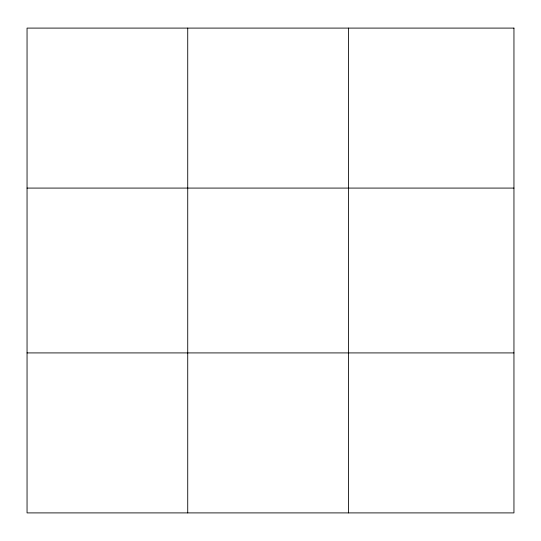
<?xml version="1.0" encoding="UTF-8"?>
<svg xmlns="http://www.w3.org/2000/svg" width="541" height="541" viewBox="0 0 541 541"><rect width="100%" height="100%" fill="white"/><g stroke="black" fill="none" stroke-linecap="round" stroke-linejoin="round"><path stroke-width="0.81" d="M187.727 512.902L187.727 28.098M348.404 512.902L348.404 28.098M27.05 188.085L513.95 188.085M27.05 352.915L513.95 352.915M513.95 28.098L513.95 512.902L27.05 512.902L27.05 28.098L513.95 28.098"/></g></svg>
